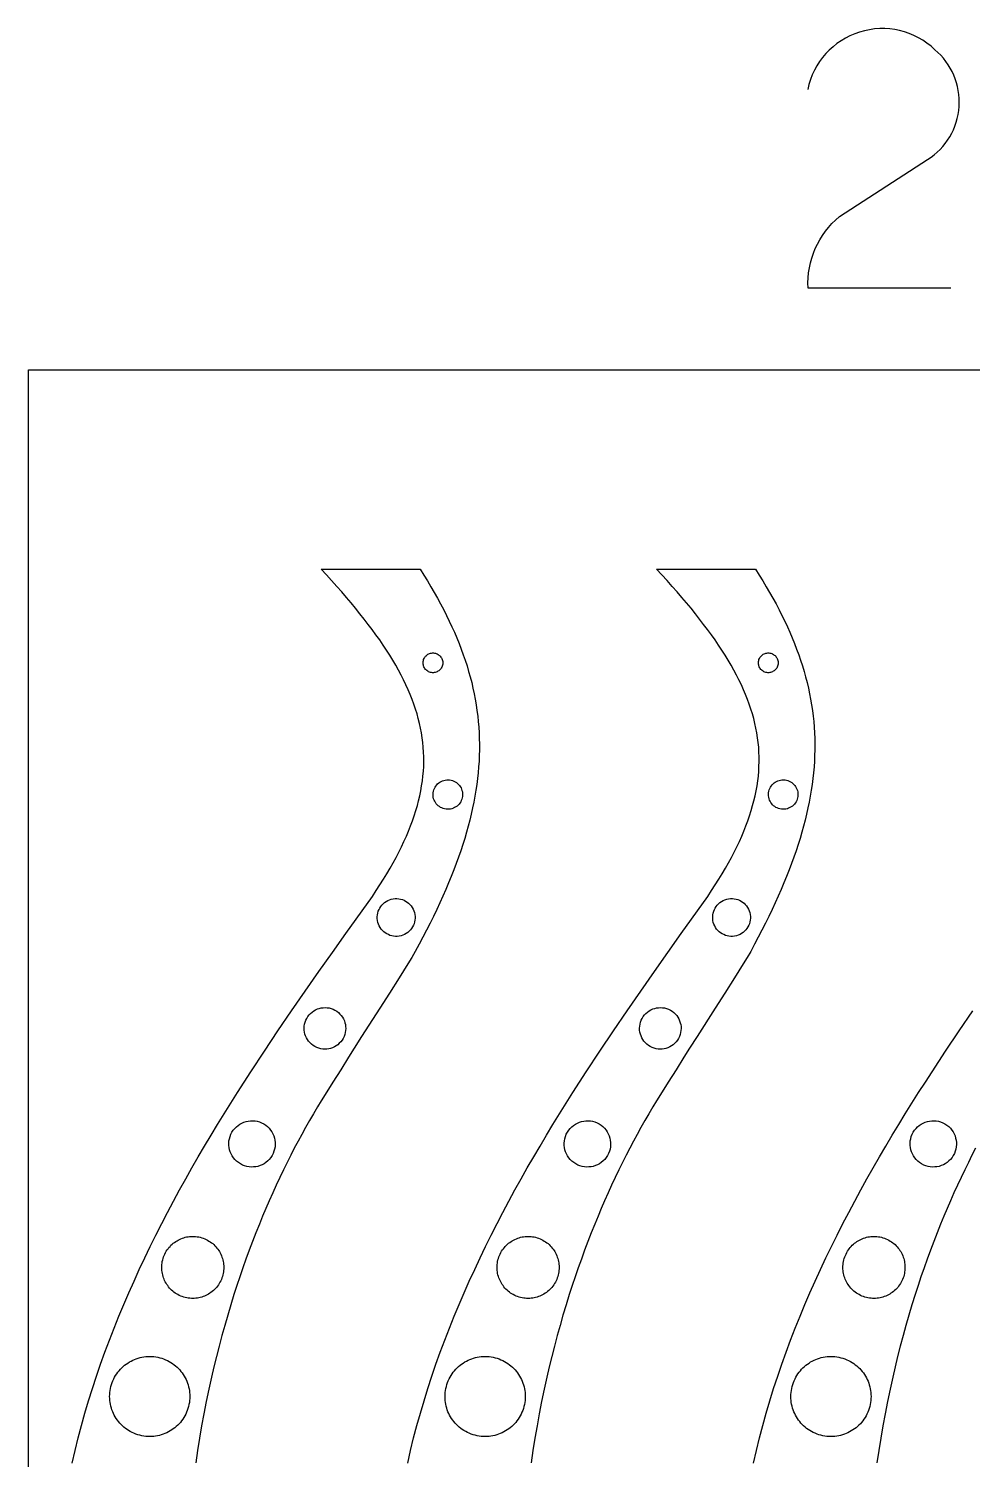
# Model space of a CAD drawing. Extents: x 0 to 31.7, y -7.6 to 52.1.
# Drawn here: x 0 to 11.45, y 34.77 to 52.15 of the extents above; entities that cross this region are included whole.
import ezdxf

# ---------------------------------------------------------------- set-up
doc = ezdxf.new("R2010")
doc.units = 0
doc.layers.add('Default_Layer', color=18, linetype='CONTINUOUS')

msp = doc.modelspace()

# ---------------------------------------------------------------- linework, layer by layer
at = {"layer": 'Default_Layer'}
msp.add_lwpolyline([(11.193, 48.994), (9.461, 48.994, -0.238975), (9.842, 49.862), (10.912, 50.555, 0.507509), (11, 51.889, 0.58991), (9.456, 51.407)], format="xyb", dxfattribs=at)
for points in [[(0, 0), (0, 48), (24, 48), (24, 0), (0, 0)], [(4.948, 44.556), (4.96, 44.551), (4.97, 44.545), (4.98, 44.538), (4.989, 44.531), (4.997, 44.523), (5.004, 44.513), (5.011, 44.504), (5.016, 44.494), (5.02, 44.483), (5.024, 44.472), (5.026, 44.461), (5.027, 44.449), (5.027, 44.437), (5.026, 44.425), (5.023, 44.414), (5.02, 44.402), (5.015, 44.391), (5.009, 44.38), (5.002, 44.37), (4.995, 44.361), (4.986, 44.353), (4.977, 44.346), (4.968, 44.34), (4.957, 44.334), (4.947, 44.33), (4.936, 44.327), (4.924, 44.324), (4.913, 44.323), (4.901, 44.323), (4.889, 44.325), (4.877, 44.327), (4.866, 44.331), (4.854, 44.335), (4.844, 44.341), (4.834, 44.348), (4.825, 44.356), (4.817, 44.364), (4.81, 44.373), (4.804, 44.383), (4.798, 44.393), (4.794, 44.404), (4.791, 44.415), (4.788, 44.426), (4.787, 44.437), (4.787, 44.449), (4.788, 44.461), (4.791, 44.473), (4.794, 44.485), (4.799, 44.496), (4.805, 44.506), (4.812, 44.516), (4.819, 44.525), (4.828, 44.533), (4.837, 44.54), (4.847, 44.547), (4.857, 44.552), (4.867, 44.556), (4.878, 44.56), (4.89, 44.562), (4.901, 44.563), (4.913, 44.563), (4.925, 44.562), (4.937, 44.559), (4.948, 44.556)], [(9.019, 44.556), (9.03, 44.551), (9.041, 44.545), (9.051, 44.538), (9.06, 44.531), (9.068, 44.523), (9.075, 44.513), (9.081, 44.504), (9.087, 44.494), (9.091, 44.483), (9.094, 44.472), (9.096, 44.461), (9.098, 44.449), (9.098, 44.437), (9.096, 44.425), (9.094, 44.414), (9.09, 44.402), (9.086, 44.391), (9.08, 44.38), (9.073, 44.37), (9.065, 44.361), (9.057, 44.353), (9.048, 44.346), (9.038, 44.34), (9.028, 44.334), (9.017, 44.33), (9.006, 44.327), (8.995, 44.324), (8.983, 44.323), (8.972, 44.323), (8.96, 44.325), (8.948, 44.327), (8.936, 44.331), (8.925, 44.335), (8.915, 44.341), (8.905, 44.348), (8.896, 44.356), (8.888, 44.364), (8.88, 44.373), (8.874, 44.383), (8.869, 44.393), (8.865, 44.404), (8.861, 44.415), (8.859, 44.426), (8.858, 44.437), (8.858, 44.449), (8.859, 44.461), (8.861, 44.473), (8.865, 44.485), (8.87, 44.496), (8.876, 44.506), (8.883, 44.516), (8.89, 44.525), (8.898, 44.533), (8.908, 44.54), (8.917, 44.547), (8.927, 44.552), (8.938, 44.556), (8.949, 44.56), (8.96, 44.562), (8.972, 44.563), (8.984, 44.563), (8.996, 44.562), (9.007, 44.559), (9.019, 44.556)], [(5.092, 43.022), (5.11, 43.021), (5.128, 43.018), (5.145, 43.013), (5.161, 43.007), (5.177, 42.999), (5.192, 42.99), (5.205, 42.979), (5.218, 42.967), (5.229, 42.954), (5.239, 42.94), (5.248, 42.925), (5.255, 42.91), (5.26, 42.893), (5.265, 42.876), (5.267, 42.858), (5.267, 42.84), (5.266, 42.821), (5.263, 42.804), (5.258, 42.786), (5.252, 42.77), (5.244, 42.755), (5.235, 42.74), (5.224, 42.727), (5.212, 42.714), (5.2, 42.703), (5.186, 42.693), (5.171, 42.684), (5.155, 42.677), (5.138, 42.671), (5.121, 42.667), (5.103, 42.665), (5.085, 42.664), (5.067, 42.665), (5.049, 42.669), (5.032, 42.673), (5.015, 42.68), (5, 42.687), (4.985, 42.697), (4.972, 42.707), (4.959, 42.719), (4.948, 42.732), (4.938, 42.746), (4.929, 42.761), (4.922, 42.777), (4.916, 42.793), (4.912, 42.811), (4.91, 42.828), (4.909, 42.847), (4.911, 42.865), (4.914, 42.883), (4.919, 42.9), (4.925, 42.916), (4.933, 42.932), (4.942, 42.946), (4.953, 42.96), (4.964, 42.972), (4.977, 42.984), (4.991, 42.994), (5.006, 43.002), (5.022, 43.009), (5.039, 43.015), (5.056, 43.019), (5.074, 43.022), (5.092, 43.022)], [(9.163, 43.022), (9.181, 43.021), (9.199, 43.018), (9.216, 43.013), (9.232, 43.007), (9.248, 42.999), (9.262, 42.99), (9.276, 42.979), (9.288, 42.967), (9.3, 42.954), (9.31, 42.94), (9.318, 42.925), (9.325, 42.91), (9.331, 42.893), (9.335, 42.876), (9.338, 42.858), (9.338, 42.84), (9.337, 42.821), (9.334, 42.804), (9.329, 42.786), (9.323, 42.77), (9.315, 42.755), (9.306, 42.74), (9.295, 42.727), (9.283, 42.714), (9.27, 42.703), (9.256, 42.693), (9.241, 42.684), (9.225, 42.677), (9.209, 42.671), (9.192, 42.667), (9.174, 42.665), (9.155, 42.664), (9.137, 42.665), (9.119, 42.669), (9.102, 42.673), (9.086, 42.68), (9.071, 42.687), (9.056, 42.697), (9.042, 42.707), (9.03, 42.719), (9.019, 42.732), (9.009, 42.746), (9, 42.761), (8.993, 42.777), (8.987, 42.793), (8.983, 42.811), (8.981, 42.828), (8.98, 42.847), (8.981, 42.865), (8.984, 42.883), (8.989, 42.9), (8.996, 42.916), (9.003, 42.932), (9.013, 42.946), (9.023, 42.96), (9.035, 42.972), (9.048, 42.984), (9.062, 42.994), (9.077, 43.002), (9.093, 43.009), (9.109, 43.015), (9.127, 43.019), (9.144, 43.022), (9.163, 43.022)], [(4.402, 41.572), (4.425, 41.577), (4.448, 41.579), (4.471, 41.58), (4.493, 41.577), (4.515, 41.573), (4.536, 41.567), (4.557, 41.559), (4.576, 41.549), (4.595, 41.537), (4.612, 41.523), (4.628, 41.508), (4.643, 41.491), (4.656, 41.473), (4.667, 41.453), (4.676, 41.432), (4.683, 41.409), (4.688, 41.386), (4.69, 41.363), (4.691, 41.341), (4.689, 41.318), (4.685, 41.296), (4.678, 41.275), (4.67, 41.255), (4.66, 41.235), (4.648, 41.217), (4.634, 41.199), (4.619, 41.183), (4.602, 41.169), (4.584, 41.156), (4.564, 41.145), (4.543, 41.136), (4.52, 41.128), (4.498, 41.124), (4.475, 41.121), (4.452, 41.121), (4.43, 41.123), (4.408, 41.127), (4.386, 41.133), (4.366, 41.142), (4.346, 41.152), (4.328, 41.164), (4.311, 41.177), (4.295, 41.193), (4.28, 41.209), (4.267, 41.228), (4.256, 41.248), (4.247, 41.269), (4.24, 41.291), (4.235, 41.314), (4.232, 41.337), (4.232, 41.36), (4.234, 41.382), (4.238, 41.404), (4.244, 41.425), (4.253, 41.446), (4.263, 41.465), (4.275, 41.484), (4.288, 41.501), (4.304, 41.517), (4.321, 41.531), (4.339, 41.544), (4.359, 41.556), (4.38, 41.565), (4.402, 41.572)], [(8.473, 41.572), (8.496, 41.577), (8.519, 41.579), (8.542, 41.58), (8.564, 41.577), (8.586, 41.573), (8.607, 41.567), (8.627, 41.559), (8.647, 41.549), (8.666, 41.537), (8.683, 41.523), (8.699, 41.508), (8.713, 41.491), (8.726, 41.473), (8.737, 41.453), (8.747, 41.432), (8.754, 41.409), (8.759, 41.386), (8.761, 41.363), (8.761, 41.341), (8.759, 41.318), (8.755, 41.296), (8.749, 41.275), (8.741, 41.255), (8.731, 41.235), (8.719, 41.217), (8.705, 41.199), (8.69, 41.183), (8.673, 41.169), (8.654, 41.156), (8.635, 41.145), (8.614, 41.136), (8.591, 41.128), (8.568, 41.124), (8.545, 41.121), (8.523, 41.121), (8.5, 41.123), (8.478, 41.127), (8.457, 41.133), (8.437, 41.142), (8.417, 41.152), (8.399, 41.164), (8.381, 41.177), (8.365, 41.193), (8.351, 41.209), (8.338, 41.228), (8.327, 41.248), (8.318, 41.269), (8.31, 41.291), (8.305, 41.314), (8.303, 41.337), (8.303, 41.36), (8.305, 41.382), (8.309, 41.404), (8.315, 41.425), (8.323, 41.446), (8.333, 41.465), (8.345, 41.484), (8.359, 41.501), (8.374, 41.517), (8.391, 41.531), (8.41, 41.544), (8.429, 41.556), (8.451, 41.565), (8.473, 41.572)], [(3.74, 40.211), (3.761, 40.195), (3.779, 40.178), (3.795, 40.159), (3.81, 40.139), (3.822, 40.118), (3.832, 40.095), (3.839, 40.072), (3.845, 40.049), (3.848, 40.025), (3.849, 40.001), (3.847, 39.976), (3.844, 39.952), (3.837, 39.928), (3.829, 39.905), (3.818, 39.882), (3.804, 39.86), (3.788, 39.84), (3.771, 39.822), (3.752, 39.805), (3.732, 39.791), (3.711, 39.779), (3.688, 39.769), (3.665, 39.761), (3.642, 39.756), (3.618, 39.753), (3.594, 39.752), (3.569, 39.753), (3.545, 39.757), (3.521, 39.763), (3.498, 39.772), (3.475, 39.783), (3.453, 39.797), (3.433, 39.812), (3.415, 39.83), (3.398, 39.849), (3.384, 39.869), (3.372, 39.89), (3.362, 39.912), (3.354, 39.935), (3.349, 39.959), (3.346, 39.983), (3.345, 40.007), (3.346, 40.031), (3.35, 40.055), (3.356, 40.079), (3.365, 40.103), (3.376, 40.125), (3.39, 40.147), (3.405, 40.168), (3.423, 40.186), (3.442, 40.202), (3.462, 40.217), (3.483, 40.229), (3.505, 40.239), (3.528, 40.246), (3.552, 40.252), (3.576, 40.255), (3.6, 40.256), (3.624, 40.254), (3.648, 40.251), (3.672, 40.244), (3.695, 40.236), (3.718, 40.225), (3.74, 40.211)], [(7.811, 40.211), (7.831, 40.195), (7.85, 40.178), (7.866, 40.159), (7.88, 40.139), (7.892, 40.118), (7.902, 40.095), (7.91, 40.072), (7.915, 40.049), (7.919, 40.025), (7.919, 40.001), (7.918, 39.976), (7.914, 39.952), (7.908, 39.928), (7.899, 39.905), (7.888, 39.882), (7.875, 39.86), (7.859, 39.84), (7.842, 39.822), (7.823, 39.805), (7.803, 39.791), (7.781, 39.779), (7.759, 39.769), (7.736, 39.761), (7.713, 39.756), (7.689, 39.753), (7.664, 39.752), (7.64, 39.753), (7.616, 39.757), (7.592, 39.763), (7.569, 39.772), (7.546, 39.783), (7.524, 39.797), (7.504, 39.812), (7.485, 39.83), (7.469, 39.849), (7.455, 39.869), (7.443, 39.89), (7.433, 39.912), (7.425, 39.935), (7.42, 39.959), (7.416, 39.983), (7.415, 40.007), (7.417, 40.031), (7.421, 40.055), (7.427, 40.079), (7.436, 40.103), (7.447, 40.125), (7.46, 40.147), (7.476, 40.168), (7.493, 40.186), (7.512, 40.202), (7.532, 40.217), (7.554, 40.229), (7.576, 40.239), (7.599, 40.246), (7.622, 40.252), (7.646, 40.255), (7.67, 40.256), (7.695, 40.254), (7.719, 40.251), (7.743, 40.244), (7.766, 40.236), (7.789, 40.225), (7.811, 40.211)], [(2.853, 38.844), (2.878, 38.828), (2.9, 38.81), (2.919, 38.791), (2.937, 38.769), (2.952, 38.747), (2.965, 38.723), (2.976, 38.698), (2.984, 38.672), (2.99, 38.646), (2.993, 38.619), (2.993, 38.592), (2.991, 38.565), (2.986, 38.537), (2.978, 38.511), (2.968, 38.484), (2.955, 38.459), (2.939, 38.435), (2.921, 38.413), (2.902, 38.393), (2.881, 38.375), (2.858, 38.36), (2.834, 38.347), (2.809, 38.337), (2.783, 38.328), (2.757, 38.323), (2.73, 38.32), (2.703, 38.319), (2.676, 38.321), (2.649, 38.326), (2.622, 38.334), (2.595, 38.344), (2.57, 38.357), (2.546, 38.373), (2.524, 38.391), (2.504, 38.411), (2.486, 38.432), (2.471, 38.454), (2.458, 38.478), (2.448, 38.503), (2.439, 38.529), (2.434, 38.555), (2.431, 38.582), (2.43, 38.609), (2.432, 38.637), (2.437, 38.664), (2.445, 38.691), (2.455, 38.717), (2.468, 38.742), (2.484, 38.767), (2.502, 38.789), (2.522, 38.808), (2.543, 38.826), (2.565, 38.841), (2.589, 38.854), (2.614, 38.865), (2.64, 38.873), (2.666, 38.878), (2.693, 38.882), (2.72, 38.882), (2.748, 38.88), (2.775, 38.875), (2.802, 38.867), (2.828, 38.857), (2.853, 38.844)], [(6.924, 38.844), (6.948, 38.828), (6.97, 38.81), (6.99, 38.791), (7.008, 38.769), (7.023, 38.747), (7.036, 38.723), (7.046, 38.698), (7.055, 38.672), (7.06, 38.646), (7.063, 38.619), (7.064, 38.592), (7.062, 38.565), (7.057, 38.537), (7.049, 38.511), (7.039, 38.484), (7.026, 38.459), (7.01, 38.435), (6.992, 38.413), (6.972, 38.393), (6.951, 38.375), (6.929, 38.36), (6.905, 38.347), (6.88, 38.337), (6.854, 38.328), (6.828, 38.323), (6.801, 38.32), (6.774, 38.319), (6.746, 38.321), (6.719, 38.326), (6.692, 38.334), (6.666, 38.344), (6.641, 38.357), (6.616, 38.373), (6.594, 38.391), (6.575, 38.411), (6.557, 38.432), (6.542, 38.454), (6.529, 38.478), (6.518, 38.503), (6.51, 38.529), (6.504, 38.555), (6.501, 38.582), (6.501, 38.609), (6.503, 38.637), (6.508, 38.664), (6.516, 38.691), (6.526, 38.717), (6.539, 38.742), (6.555, 38.767), (6.573, 38.789), (6.592, 38.808), (6.613, 38.826), (6.636, 38.841), (6.66, 38.854), (6.685, 38.865), (6.711, 38.873), (6.737, 38.878), (6.764, 38.882), (6.791, 38.882), (6.818, 38.88), (6.845, 38.875), (6.872, 38.867), (6.899, 38.857), (6.924, 38.844)], [(11.122, 38.844), (11.146, 38.828), (11.168, 38.81), (11.188, 38.791), (11.206, 38.769), (11.221, 38.747), (11.234, 38.723), (11.244, 38.698), (11.252, 38.672), (11.258, 38.646), (11.261, 38.619), (11.262, 38.592), (11.259, 38.565), (11.255, 38.537), (11.247, 38.511), (11.237, 38.484), (11.223, 38.459), (11.208, 38.435), (11.19, 38.413), (11.17, 38.393), (11.149, 38.375), (11.126, 38.36), (11.103, 38.347), (11.078, 38.337), (11.052, 38.328), (11.025, 38.323), (10.999, 38.32), (10.971, 38.319), (10.944, 38.321), (10.917, 38.326), (10.89, 38.334), (10.864, 38.344), (10.838, 38.357), (10.814, 38.373), (10.792, 38.391), (10.772, 38.411), (10.755, 38.432), (10.74, 38.454), (10.727, 38.478), (10.716, 38.503), (10.708, 38.529), (10.702, 38.555), (10.699, 38.582), (10.699, 38.609), (10.701, 38.637), (10.706, 38.664), (10.713, 38.691), (10.724, 38.717), (10.737, 38.742), (10.753, 38.767), (10.771, 38.789), (10.79, 38.808), (10.811, 38.826), (10.834, 38.841), (10.858, 38.854), (10.883, 38.865), (10.909, 38.873), (10.935, 38.878), (10.962, 38.882), (10.989, 38.882), (11.016, 38.88), (11.043, 38.875), (11.07, 38.867), (11.096, 38.857), (11.122, 38.844)], [(2.137, 37.448), (2.155, 37.44), (2.172, 37.431), (2.188, 37.421), (2.204, 37.411), (2.219, 37.4), (2.234, 37.389), (2.248, 37.377), (2.261, 37.364), (2.273, 37.35), (2.285, 37.336), (2.296, 37.322), (2.307, 37.307), (2.316, 37.292), (2.325, 37.276), (2.333, 37.26), (2.34, 37.243), (2.347, 37.226), (2.352, 37.209), (2.357, 37.192), (2.361, 37.174), (2.364, 37.156), (2.366, 37.138), (2.368, 37.12), (2.368, 37.102), (2.368, 37.083), (2.367, 37.065), (2.364, 37.046), (2.361, 37.028), (2.357, 37.01), (2.352, 36.991), (2.346, 36.973), (2.339, 36.955), (2.331, 36.937), (2.322, 36.92), (2.313, 36.904), (2.303, 36.888), (2.292, 36.873), (2.28, 36.858), (2.268, 36.845), (2.255, 36.831), (2.242, 36.819), (2.228, 36.807), (2.213, 36.796), (2.199, 36.786), (2.183, 36.776), (2.167, 36.767), (2.151, 36.759), (2.135, 36.752), (2.118, 36.746), (2.101, 36.74), (2.083, 36.735), (2.066, 36.731), (2.048, 36.728), (2.03, 36.726), (2.011, 36.724), (1.993, 36.724), (1.975, 36.724), (1.956, 36.726), (1.938, 36.728), (1.92, 36.731), (1.901, 36.735), (1.883, 36.74), (1.865, 36.746), (1.847, 36.753), (1.829, 36.761), (1.812, 36.77), (1.795, 36.779), (1.78, 36.789), (1.764, 36.8), (1.75, 36.812), (1.736, 36.824), (1.723, 36.837), (1.71, 36.85), (1.699, 36.864), (1.688, 36.879), (1.677, 36.894), (1.668, 36.909), (1.659, 36.925), (1.651, 36.941), (1.644, 36.958), (1.637, 36.974), (1.632, 36.992), (1.627, 37.009), (1.623, 37.027), (1.62, 37.045), (1.617, 37.063), (1.616, 37.081), (1.615, 37.099), (1.616, 37.117), (1.617, 37.136), (1.619, 37.154), (1.622, 37.173), (1.627, 37.191), (1.632, 37.209), (1.638, 37.228), (1.645, 37.246), (1.653, 37.263), (1.661, 37.28), (1.671, 37.297), (1.681, 37.313), (1.692, 37.328), (1.703, 37.342), (1.716, 37.356), (1.728, 37.369), (1.742, 37.382), (1.756, 37.394), (1.77, 37.405), (1.785, 37.415), (1.801, 37.425), (1.816, 37.433), (1.833, 37.441), (1.849, 37.449), (1.866, 37.455), (1.883, 37.461), (1.901, 37.466), (1.918, 37.47), (1.936, 37.473), (1.954, 37.475), (1.972, 37.476), (1.991, 37.477), (2.009, 37.477), (2.027, 37.475), (2.046, 37.473), (2.064, 37.47), (2.083, 37.466), (2.101, 37.461), (2.119, 37.455), (2.137, 37.448)], [(6.208, 37.448), (6.226, 37.44), (6.243, 37.431), (6.259, 37.421), (6.275, 37.411), (6.29, 37.4), (6.305, 37.389), (6.318, 37.377), (6.332, 37.364), (6.344, 37.35), (6.356, 37.336), (6.367, 37.322), (6.377, 37.307), (6.387, 37.292), (6.396, 37.276), (6.404, 37.26), (6.411, 37.243), (6.417, 37.226), (6.423, 37.209), (6.428, 37.192), (6.432, 37.174), (6.435, 37.156), (6.437, 37.138), (6.439, 37.12), (6.439, 37.102), (6.439, 37.083), (6.437, 37.065), (6.435, 37.046), (6.432, 37.028), (6.428, 37.01), (6.423, 36.991), (6.417, 36.973), (6.41, 36.955), (6.402, 36.937), (6.393, 36.92), (6.384, 36.904), (6.373, 36.888), (6.363, 36.873), (6.351, 36.858), (6.339, 36.845), (6.326, 36.831), (6.313, 36.819), (6.299, 36.807), (6.284, 36.796), (6.269, 36.786), (6.254, 36.776), (6.238, 36.767), (6.222, 36.759), (6.205, 36.752), (6.188, 36.746), (6.171, 36.74), (6.154, 36.735), (6.136, 36.731), (6.118, 36.728), (6.1, 36.726), (6.082, 36.724), (6.064, 36.724), (6.045, 36.724), (6.027, 36.726), (6.009, 36.728), (5.99, 36.731), (5.972, 36.735), (5.954, 36.74), (5.935, 36.746), (5.917, 36.753), (5.9, 36.761), (5.883, 36.77), (5.866, 36.779), (5.85, 36.789), (5.835, 36.8), (5.821, 36.812), (5.807, 36.824), (5.794, 36.837), (5.781, 36.85), (5.769, 36.864), (5.758, 36.879), (5.748, 36.894), (5.738, 36.909), (5.73, 36.925), (5.722, 36.941), (5.714, 36.958), (5.708, 36.974), (5.702, 36.992), (5.697, 37.009), (5.693, 37.027), (5.69, 37.045), (5.688, 37.063), (5.687, 37.081), (5.686, 37.099), (5.686, 37.117), (5.688, 37.136), (5.69, 37.154), (5.693, 37.173), (5.697, 37.191), (5.702, 37.209), (5.708, 37.228), (5.715, 37.246), (5.723, 37.263), (5.732, 37.28), (5.741, 37.297), (5.752, 37.313), (5.763, 37.328), (5.774, 37.342), (5.786, 37.356), (5.799, 37.369), (5.813, 37.382), (5.826, 37.394), (5.841, 37.405), (5.856, 37.415), (5.871, 37.425), (5.887, 37.433), (5.903, 37.441), (5.92, 37.449), (5.937, 37.455), (5.954, 37.461), (5.971, 37.466), (5.989, 37.47), (6.007, 37.473), (6.025, 37.475), (6.043, 37.476), (6.061, 37.477), (6.08, 37.477), (6.098, 37.475), (6.116, 37.473), (6.135, 37.47), (6.153, 37.466), (6.172, 37.461), (6.19, 37.455), (6.208, 37.448)], [(10.406, 37.448), (10.423, 37.44), (10.44, 37.431), (10.457, 37.421), (10.473, 37.411), (10.488, 37.4), (10.502, 37.389), (10.516, 37.377), (10.529, 37.364), (10.542, 37.35), (10.554, 37.336), (10.565, 37.322), (10.575, 37.307), (10.585, 37.292), (10.593, 37.276), (10.601, 37.26), (10.609, 37.243), (10.615, 37.226), (10.621, 37.209), (10.626, 37.192), (10.63, 37.174), (10.633, 37.156), (10.635, 37.138), (10.636, 37.12), (10.637, 37.102), (10.637, 37.083), (10.635, 37.065), (10.633, 37.046), (10.63, 37.028), (10.626, 37.01), (10.621, 36.991), (10.615, 36.973), (10.608, 36.955), (10.6, 36.937), (10.591, 36.92), (10.582, 36.904), (10.571, 36.888), (10.56, 36.873), (10.549, 36.858), (10.537, 36.845), (10.524, 36.831), (10.51, 36.819), (10.496, 36.807), (10.482, 36.796), (10.467, 36.786), (10.452, 36.776), (10.436, 36.767), (10.42, 36.759), (10.403, 36.752), (10.386, 36.746), (10.369, 36.74), (10.352, 36.735), (10.334, 36.731), (10.316, 36.728), (10.298, 36.726), (10.28, 36.724), (10.262, 36.724), (10.243, 36.724), (10.225, 36.726), (10.206, 36.728), (10.188, 36.731), (10.17, 36.735), (10.151, 36.74), (10.133, 36.746), (10.115, 36.753), (10.097, 36.761), (10.08, 36.77), (10.064, 36.779), (10.048, 36.789), (10.033, 36.8), (10.018, 36.812), (10.005, 36.824), (9.991, 36.837), (9.979, 36.85), (9.967, 36.864), (9.956, 36.879), (9.946, 36.894), (9.936, 36.909), (9.927, 36.925), (9.919, 36.941), (9.912, 36.958), (9.906, 36.974), (9.9, 36.992), (9.895, 37.009), (9.891, 37.027), (9.888, 37.045), (9.886, 37.063), (9.884, 37.081), (9.884, 37.099), (9.884, 37.117), (9.886, 37.136), (9.888, 37.154), (9.891, 37.173), (9.895, 37.191), (9.9, 37.209), (9.906, 37.228), (9.913, 37.246), (9.921, 37.263), (9.93, 37.28), (9.939, 37.297), (9.95, 37.313), (9.96, 37.328), (9.972, 37.342), (9.984, 37.356), (9.997, 37.369), (10.01, 37.382), (10.024, 37.394), (10.039, 37.405), (10.054, 37.415), (10.069, 37.425), (10.085, 37.433), (10.101, 37.441), (10.118, 37.449), (10.135, 37.455), (10.152, 37.461), (10.169, 37.466), (10.187, 37.47), (10.205, 37.473), (10.223, 37.475), (10.241, 37.476), (10.259, 37.477), (10.278, 37.477), (10.296, 37.475), (10.314, 37.473), (10.333, 37.47), (10.351, 37.466), (10.369, 37.461), (10.388, 37.455), (10.406, 37.448)], [(1.591, 36.004), (1.616, 35.997), (1.639, 35.989), (1.662, 35.98), (1.684, 35.97), (1.705, 35.958), (1.726, 35.946), (1.746, 35.933), (1.765, 35.919), (1.784, 35.904), (1.801, 35.889), (1.818, 35.872), (1.834, 35.855), (1.849, 35.837), (1.863, 35.819), (1.877, 35.799), (1.889, 35.78), (1.9, 35.759), (1.911, 35.738), (1.92, 35.717), (1.928, 35.695), (1.936, 35.673), (1.942, 35.65), (1.947, 35.627), (1.951, 35.604), (1.954, 35.58), (1.956, 35.557), (1.956, 35.533), (1.956, 35.508), (1.954, 35.484), (1.951, 35.46), (1.946, 35.435), (1.941, 35.411), (1.934, 35.387), (1.926, 35.364), (1.917, 35.341), (1.907, 35.319), (1.896, 35.297), (1.884, 35.276), (1.87, 35.257), (1.856, 35.237), (1.842, 35.219), (1.826, 35.201), (1.81, 35.184), (1.792, 35.169), (1.775, 35.153), (1.756, 35.139), (1.737, 35.126), (1.717, 35.114), (1.697, 35.102), (1.676, 35.092), (1.654, 35.083), (1.632, 35.074), (1.61, 35.067), (1.587, 35.061), (1.564, 35.055), (1.541, 35.051), (1.518, 35.048), (1.494, 35.047), (1.47, 35.046), (1.446, 35.047), (1.421, 35.049), (1.397, 35.052), (1.373, 35.056), (1.348, 35.062), (1.324, 35.069), (1.301, 35.077), (1.278, 35.086), (1.256, 35.096), (1.234, 35.107), (1.214, 35.119), (1.194, 35.132), (1.175, 35.146), (1.156, 35.161), (1.139, 35.176), (1.122, 35.193), (1.106, 35.21), (1.091, 35.228), (1.077, 35.247), (1.063, 35.266), (1.051, 35.286), (1.04, 35.306), (1.029, 35.327), (1.02, 35.348), (1.011, 35.37), (1.004, 35.392), (0.998, 35.415), (0.993, 35.438), (0.989, 35.461), (0.986, 35.485), (0.984, 35.509), (0.983, 35.533), (0.984, 35.557), (0.986, 35.581), (0.989, 35.605), (0.993, 35.63), (0.999, 35.654), (1.006, 35.678), (1.014, 35.702), (1.023, 35.725), (1.033, 35.747), (1.044, 35.768), (1.056, 35.789), (1.069, 35.809), (1.083, 35.828), (1.098, 35.846), (1.114, 35.864), (1.13, 35.881), (1.147, 35.897), (1.165, 35.912), (1.184, 35.926), (1.203, 35.939), (1.223, 35.952), (1.243, 35.963), (1.264, 35.973), (1.286, 35.983), (1.307, 35.991), (1.33, 35.998), (1.352, 36.005), (1.375, 36.01), (1.399, 36.014), (1.422, 36.017), (1.446, 36.019), (1.47, 36.019), (1.494, 36.019), (1.518, 36.017), (1.543, 36.014), (1.567, 36.009), (1.591, 36.004)], [(5.662, 36.004), (5.686, 35.997), (5.71, 35.989), (5.732, 35.98), (5.755, 35.97), (5.776, 35.958), (5.797, 35.946), (5.817, 35.933), (5.836, 35.919), (5.854, 35.904), (5.872, 35.889), (5.889, 35.872), (5.905, 35.855), (5.92, 35.837), (5.934, 35.819), (5.947, 35.799), (5.96, 35.78), (5.971, 35.759), (5.981, 35.738), (5.991, 35.717), (5.999, 35.695), (6.006, 35.673), (6.013, 35.65), (6.018, 35.627), (6.022, 35.604), (6.025, 35.58), (6.026, 35.557), (6.027, 35.533), (6.026, 35.508), (6.025, 35.484), (6.022, 35.46), (6.017, 35.435), (6.012, 35.411), (6.005, 35.387), (5.997, 35.364), (5.988, 35.341), (5.977, 35.319), (5.966, 35.297), (5.954, 35.276), (5.941, 35.257), (5.927, 35.237), (5.912, 35.219), (5.897, 35.201), (5.88, 35.184), (5.863, 35.169), (5.845, 35.153), (5.827, 35.139), (5.807, 35.126), (5.788, 35.114), (5.767, 35.102), (5.746, 35.092), (5.725, 35.083), (5.703, 35.074), (5.681, 35.067), (5.658, 35.061), (5.635, 35.055), (5.612, 35.051), (5.588, 35.048), (5.564, 35.047), (5.541, 35.046), (5.516, 35.047), (5.492, 35.049), (5.468, 35.052), (5.443, 35.056), (5.419, 35.062), (5.395, 35.069), (5.371, 35.077), (5.349, 35.086), (5.327, 35.096), (5.305, 35.107), (5.284, 35.119), (5.264, 35.132), (5.245, 35.146), (5.227, 35.161), (5.209, 35.176), (5.192, 35.193), (5.176, 35.21), (5.161, 35.228), (5.147, 35.247), (5.134, 35.266), (5.122, 35.286), (5.11, 35.306), (5.1, 35.327), (5.09, 35.348), (5.082, 35.37), (5.075, 35.392), (5.069, 35.415), (5.063, 35.438), (5.059, 35.461), (5.056, 35.485), (5.055, 35.509), (5.054, 35.533), (5.055, 35.557), (5.057, 35.581), (5.06, 35.605), (5.064, 35.63), (5.07, 35.654), (5.076, 35.678), (5.084, 35.702), (5.094, 35.725), (5.104, 35.747), (5.115, 35.768), (5.127, 35.789), (5.14, 35.809), (5.154, 35.828), (5.169, 35.846), (5.184, 35.864), (5.201, 35.881), (5.218, 35.897), (5.236, 35.912), (5.254, 35.926), (5.274, 35.939), (5.294, 35.952), (5.314, 35.963), (5.335, 35.973), (5.356, 35.983), (5.378, 35.991), (5.4, 35.998), (5.423, 36.005), (5.446, 36.01), (5.469, 36.014), (5.493, 36.017), (5.517, 36.019), (5.541, 36.019), (5.565, 36.019), (5.589, 36.017), (5.613, 36.014), (5.638, 36.009), (5.662, 36.004)], [(9.86, 36.004), (9.884, 35.997), (9.908, 35.989), (9.93, 35.98), (9.952, 35.97), (9.974, 35.958), (9.995, 35.946), (10.015, 35.933), (10.034, 35.919), (10.052, 35.904), (10.07, 35.889), (10.087, 35.872), (10.103, 35.855), (10.118, 35.837), (10.132, 35.819), (10.145, 35.799), (10.157, 35.78), (10.169, 35.759), (10.179, 35.738), (10.189, 35.717), (10.197, 35.695), (10.204, 35.673), (10.21, 35.65), (10.216, 35.627), (10.22, 35.604), (10.223, 35.58), (10.224, 35.557), (10.225, 35.533), (10.224, 35.508), (10.222, 35.484), (10.219, 35.46), (10.215, 35.435), (10.209, 35.411), (10.203, 35.387), (10.195, 35.364), (10.185, 35.341), (10.175, 35.319), (10.164, 35.297), (10.152, 35.276), (10.139, 35.257), (10.125, 35.237), (10.11, 35.219), (10.095, 35.201), (10.078, 35.184), (10.061, 35.169), (10.043, 35.153), (10.025, 35.139), (10.005, 35.126), (9.985, 35.114), (9.965, 35.102), (9.944, 35.092), (9.923, 35.083), (9.901, 35.074), (9.879, 35.067), (9.856, 35.061), (9.833, 35.055), (9.81, 35.051), (9.786, 35.048), (9.762, 35.047), (9.738, 35.046), (9.714, 35.047), (9.69, 35.049), (9.666, 35.052), (9.641, 35.056), (9.617, 35.062), (9.593, 35.069), (9.569, 35.077), (9.547, 35.086), (9.524, 35.096), (9.503, 35.107), (9.482, 35.119), (9.462, 35.132), (9.443, 35.146), (9.425, 35.161), (9.407, 35.176), (9.39, 35.193), (9.374, 35.21), (9.359, 35.228), (9.345, 35.247), (9.332, 35.266), (9.319, 35.286), (9.308, 35.306), (9.298, 35.327), (9.288, 35.348), (9.28, 35.37), (9.273, 35.392), (9.266, 35.415), (9.261, 35.438), (9.257, 35.461), (9.254, 35.485), (9.253, 35.509), (9.252, 35.533), (9.253, 35.557), (9.254, 35.581), (9.258, 35.605), (9.262, 35.63), (9.268, 35.654), (9.274, 35.678), (9.282, 35.702), (9.291, 35.725), (9.302, 35.747), (9.313, 35.768), (9.325, 35.789), (9.338, 35.809), (9.352, 35.828), (9.367, 35.846), (9.382, 35.864), (9.399, 35.881), (9.416, 35.897), (9.434, 35.912), (9.452, 35.926), (9.472, 35.939), (9.491, 35.952), (9.512, 35.963), (9.533, 35.973), (9.554, 35.983), (9.576, 35.991), (9.598, 35.998), (9.621, 36.005), (9.644, 36.01), (9.667, 36.014), (9.691, 36.017), (9.715, 36.019), (9.739, 36.019), (9.763, 36.019), (9.787, 36.017), (9.811, 36.014), (9.836, 36.009), (9.86, 36.004)]]:
    msp.add_lwpolyline(points, close=True, dxfattribs=at)
for points in [[(0.53, 34.725), (0.565, 34.878), (0.602, 35.03), (0.642, 35.181), (0.684, 35.332), (0.728, 35.481), (0.775, 35.63), (0.823, 35.778), (0.874, 35.926), (0.926, 36.072), (0.98, 36.218), (1.037, 36.363), (1.095, 36.507), (1.154, 36.65), (1.216, 36.793), (1.279, 36.935), (1.343, 37.076), (1.409, 37.216), (1.476, 37.356), (1.545, 37.494), (1.615, 37.632), (1.686, 37.769), (1.759, 37.905), (1.832, 38.041), (1.907, 38.175), (1.982, 38.309), (2.059, 38.442), (2.136, 38.574), (2.214, 38.705), (2.293, 38.836), (2.373, 38.966), (2.453, 39.094), (2.534, 39.223), (2.615, 39.35), (2.697, 39.476), (2.861, 39.726), (3.026, 39.973), (3.192, 40.217), (3.358, 40.457), (3.524, 40.694), (3.689, 40.927), (3.852, 41.157), (4.172, 41.606), (4.218, 41.676), (4.263, 41.745), (4.306, 41.814), (4.347, 41.881), (4.387, 41.948), (4.424, 42.015), (4.46, 42.08), (4.494, 42.145), (4.526, 42.21), (4.556, 42.274), (4.585, 42.337), (4.611, 42.4), (4.636, 42.463), (4.659, 42.525), (4.68, 42.586), (4.7, 42.648), (4.718, 42.709), (4.733, 42.769), (4.748, 42.829), (4.76, 42.889), (4.77, 42.948), (4.779, 43.008), (4.786, 43.067), (4.791, 43.126), (4.795, 43.184), (4.796, 43.243), (4.796, 43.301), (4.794, 43.359), (4.79, 43.417), (4.785, 43.475), (4.777, 43.533), (4.768, 43.591), (4.757, 43.649), (4.745, 43.707), (4.73, 43.765), (4.714, 43.824), (4.696, 43.882), (4.677, 43.94), (4.655, 43.999), (4.632, 44.057), (4.607, 44.116), (4.58, 44.175), (4.552, 44.235), (4.521, 44.294), (4.489, 44.354), (4.456, 44.414), (4.42, 44.475), (4.383, 44.536), (4.344, 44.597), (4.303, 44.659), (4.261, 44.721), (4.216, 44.784), (4.17, 44.847), (4.123, 44.91), (4.073, 44.975), (4.022, 45.039), (3.969, 45.105), (3.914, 45.17), (3.858, 45.237), (3.8, 45.304), (3.74, 45.372), (3.678, 45.441), (3.615, 45.51), (3.55, 45.58), (4.752, 45.58), (4.797, 45.509), (4.841, 45.438), (4.883, 45.367), (4.924, 45.297), (4.963, 45.227), (5.001, 45.158), (5.038, 45.088), (5.072, 45.019), (5.106, 44.951), (5.138, 44.882), (5.169, 44.814), (5.198, 44.745), (5.225, 44.677), (5.251, 44.609), (5.276, 44.542), (5.299, 44.474), (5.321, 44.406), (5.341, 44.339), (5.36, 44.271), (5.378, 44.203), (5.393, 44.136), (5.408, 44.068), (5.421, 44.001), (5.432, 43.933), (5.442, 43.865), (5.451, 43.797), (5.458, 43.729), (5.464, 43.661), (5.468, 43.593), (5.47, 43.524), (5.472, 43.455), (5.471, 43.386), (5.47, 43.317), (5.467, 43.248), (5.462, 43.178), (5.456, 43.108), (5.448, 43.037), (5.439, 42.967), (5.429, 42.895), (5.417, 42.824), (5.404, 42.752), (5.389, 42.68), (5.372, 42.607), (5.355, 42.534), (5.335, 42.46), (5.315, 42.385), (5.293, 42.311), (5.269, 42.235), (5.244, 42.159), (5.217, 42.083), (5.189, 42.006), (5.16, 41.928), (5.129, 41.849), (5.097, 41.77), (5.063, 41.69), (5.028, 41.61), (4.991, 41.529), (4.953, 41.447), (4.913, 41.364), (4.872, 41.28), (4.829, 41.196), (4.785, 41.111), (4.74, 41.025), (4.693, 40.938), (4.65, 40.865), (4.602, 40.787), (4.496, 40.616), (4.381, 40.433), (4.263, 40.248), (4.042, 39.904), (3.952, 39.763), (3.883, 39.652), (3.788, 39.501), (3.693, 39.351), (3.598, 39.201), (3.552, 39.125), (3.506, 39.049), (3.457, 38.966), (3.409, 38.883), (3.362, 38.8), (3.316, 38.716), (3.27, 38.632), (3.225, 38.547), (3.181, 38.462), (3.138, 38.376), (3.093, 38.284), (3.049, 38.191), (3.005, 38.098), (2.963, 38.005), (2.921, 37.911), (2.88, 37.817), (2.84, 37.722), (2.801, 37.627), (2.759, 37.522), (2.717, 37.416), (2.677, 37.309), (2.638, 37.202), (2.6, 37.095), (2.563, 36.987), (2.527, 36.879), (2.492, 36.77), (2.453, 36.646), (2.416, 36.522), (2.38, 36.397), (2.345, 36.272), (2.312, 36.146), (2.28, 36.02), (2.249, 35.894), (2.22, 35.767), (2.187, 35.62), (2.156, 35.472), (2.127, 35.324), (2.1, 35.175), (2.074, 35.027), (2.05, 34.878), (2.028, 34.728)], [(4.601, 34.725), (4.636, 34.878), (4.673, 35.03), (4.713, 35.181), (4.755, 35.332), (4.799, 35.481), (4.845, 35.63), (4.894, 35.778), (4.944, 35.926), (4.997, 36.072), (5.051, 36.218), (5.107, 36.363), (5.165, 36.507), (5.225, 36.65), (5.286, 36.793), (5.349, 36.935), (5.414, 37.076), (5.48, 37.216), (5.547, 37.356), (5.616, 37.494), (5.686, 37.632), (5.757, 37.769), (5.829, 37.905), (5.903, 38.041), (5.978, 38.175), (6.053, 38.309), (6.13, 38.442), (6.207, 38.574), (6.285, 38.705), (6.364, 38.836), (6.444, 38.966), (6.524, 39.094), (6.604, 39.223), (6.686, 39.35), (6.767, 39.476), (6.932, 39.726), (7.097, 39.973), (7.263, 40.217), (7.429, 40.457), (7.595, 40.694), (7.759, 40.927), (7.922, 41.157), (8.242, 41.606), (8.289, 41.676), (8.334, 41.745), (8.377, 41.814), (8.418, 41.881), (8.457, 41.948), (8.495, 42.015), (8.53, 42.08), (8.564, 42.145), (8.596, 42.21), (8.627, 42.274), (8.655, 42.337), (8.682, 42.4), (8.707, 42.463), (8.73, 42.525), (8.751, 42.586), (8.771, 42.648), (8.788, 42.709), (8.804, 42.769), (8.818, 42.829), (8.831, 42.889), (8.841, 42.948), (8.85, 43.008), (8.857, 43.067), (8.862, 43.126), (8.865, 43.184), (8.867, 43.243), (8.867, 43.301), (8.865, 43.359), (8.861, 43.417), (8.855, 43.475), (8.848, 43.533), (8.839, 43.591), (8.828, 43.649), (8.816, 43.707), (8.801, 43.765), (8.785, 43.824), (8.767, 43.882), (8.747, 43.94), (8.726, 43.999), (8.703, 44.057), (8.678, 44.116), (8.651, 44.175), (8.622, 44.235), (8.592, 44.294), (8.56, 44.354), (8.526, 44.414), (8.491, 44.475), (8.454, 44.536), (8.415, 44.597), (8.374, 44.659), (8.331, 44.721), (8.287, 44.784), (8.241, 44.847), (8.193, 44.91), (8.144, 44.975), (8.093, 45.039), (8.04, 45.105), (7.985, 45.17), (7.928, 45.237), (7.87, 45.304), (7.81, 45.372), (7.749, 45.441), (7.685, 45.51), (7.62, 45.58), (8.822, 45.58), (8.868, 45.509), (8.911, 45.438), (8.954, 45.367), (8.994, 45.297), (9.034, 45.227), (9.072, 45.158), (9.108, 45.088), (9.143, 45.019), (9.177, 44.951), (9.209, 44.882), (9.239, 44.814), (9.268, 44.745), (9.296, 44.677), (9.322, 44.609), (9.347, 44.542), (9.37, 44.474), (9.392, 44.406), (9.412, 44.339), (9.431, 44.271), (9.448, 44.203), (9.464, 44.136), (9.478, 44.068), (9.491, 44.001), (9.503, 43.933), (9.513, 43.865), (9.521, 43.797), (9.529, 43.729), (9.534, 43.661), (9.538, 43.593), (9.541, 43.524), (9.542, 43.455), (9.542, 43.386), (9.54, 43.317), (9.537, 43.248), (9.533, 43.178), (9.527, 43.108), (9.519, 43.037), (9.51, 42.967), (9.5, 42.895), (9.488, 42.824), (9.474, 42.752), (9.459, 42.68), (9.443, 42.607), (9.425, 42.534), (9.406, 42.46), (9.385, 42.385), (9.363, 42.311), (9.34, 42.235), (9.315, 42.159), (9.288, 42.083), (9.26, 42.006), (9.231, 41.928), (9.2, 41.849), (9.167, 41.77), (9.134, 41.69), (9.098, 41.61), (9.062, 41.529), (9.023, 41.447), (8.984, 41.364), (8.943, 41.28), (8.9, 41.196), (8.856, 41.111), (8.811, 41.025), (8.764, 40.938), (8.72, 40.865), (8.673, 40.787), (8.567, 40.616), (8.451, 40.433), (8.333, 40.248), (8.113, 39.904), (8.023, 39.763), (7.953, 39.652), (7.859, 39.501), (7.764, 39.351), (7.669, 39.201), (7.622, 39.125), (7.576, 39.049), (7.527, 38.966), (7.48, 38.883), (7.432, 38.8), (7.386, 38.716), (7.341, 38.632), (7.296, 38.547), (7.252, 38.462), (7.209, 38.376), (7.164, 38.284), (7.119, 38.191), (7.076, 38.098), (7.033, 38.005), (6.991, 37.911), (6.951, 37.817), (6.911, 37.722), (6.872, 37.627), (6.829, 37.522), (6.788, 37.416), (6.748, 37.309), (6.709, 37.202), (6.67, 37.095), (6.633, 36.987), (6.597, 36.879), (6.562, 36.77), (6.524, 36.646), (6.486, 36.522), (6.45, 36.397), (6.416, 36.272), (6.382, 36.146), (6.35, 36.02), (6.32, 35.894), (6.29, 35.767), (6.258, 35.62), (6.227, 35.472), (6.198, 35.324), (6.171, 35.175), (6.145, 35.027), (6.121, 34.878), (6.099, 34.728)], [(8.798, 34.725), (8.833, 34.878), (8.871, 35.03), (8.911, 35.181), (8.953, 35.332), (8.997, 35.481), (9.043, 35.63), (9.092, 35.778), (9.142, 35.926), (9.195, 36.072), (9.249, 36.218), (9.305, 36.363), (9.363, 36.507), (9.423, 36.65), (9.484, 36.793), (9.547, 36.935), (9.612, 37.076), (9.678, 37.216), (9.745, 37.356), (9.814, 37.494), (9.884, 37.632), (9.955, 37.769), (10.027, 37.905), (10.101, 38.041), (10.175, 38.175), (10.251, 38.309), (10.327, 38.442), (10.405, 38.574), (10.483, 38.705), (10.562, 38.836), (10.641, 38.966), (10.722, 39.094), (10.802, 39.223), (10.884, 39.35), (10.965, 39.476), (11.13, 39.726), (11.295, 39.973), (11.461, 40.217)], [(11.494, 38.547), (11.45, 38.462), (11.407, 38.376), (11.362, 38.284), (11.317, 38.191), (11.274, 38.098), (11.231, 38.005), (11.189, 37.911), (11.148, 37.817), (11.109, 37.722), (11.069, 37.627), (11.027, 37.522), (10.986, 37.416), (10.946, 37.309), (10.906, 37.202), (10.868, 37.095), (10.831, 36.987), (10.795, 36.879), (10.76, 36.77), (10.722, 36.646), (10.684, 36.522), (10.648, 36.397), (10.614, 36.272), (10.58, 36.146), (10.548, 36.02), (10.517, 35.894), (10.488, 35.767), (10.456, 35.62), (10.425, 35.472), (10.396, 35.324), (10.368, 35.175), (10.343, 35.027), (10.319, 34.878), (10.297, 34.728)]]:
    msp.add_lwpolyline(points, dxfattribs=at)

doc.saveas('drawing.dxf')
